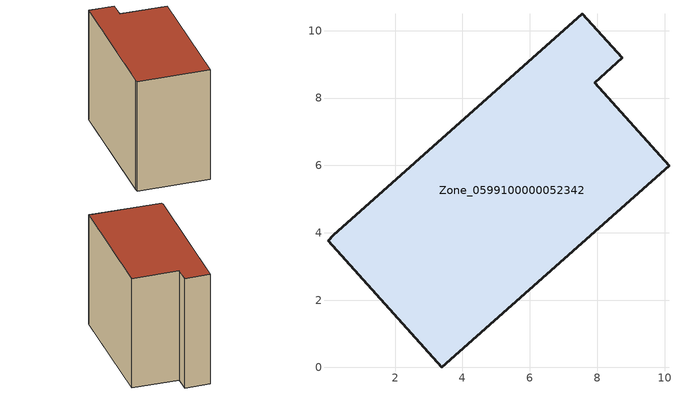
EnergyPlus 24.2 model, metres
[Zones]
Zone_0599100000052342
 floor ground (C_G): 7.93,8.46 10.13,5.99 3.39,0 0.02,3.77 0.16,3.93 7.56,10.51 8.75,9.19 z0
 wall outside (C_F): 0.02,3.77 3.39,0 10.13,5.99 7.93,8.46 8.75,9.19 7.56,10.51 0.16,3.93 0.02,3.77 z0:8.22
 roof outside (C_R): 7.56,10.51 0.16,3.93 0.02,3.77 3.39,0 10.13,5.99 7.93,8.46 8.75,9.19 z8.22
[BUILDING]
Pand.0599100000052342: North Axis=0; Terrain=City; Loads Convergence Tolerance Value=0.04; Temperature Convergence Tolerance Value=0.4; Solar Distribution=FullExterior; Maximum Number of Warmup Days=25; Minimum Number of Warmup Days=1
[Site:Location]
Rotterdam.The.Hague.AP_ZH_NLD Design_Conditions: Latitude=51.96; Longitude=4.45; Time Zone=1; Elevation=-4.5
[SITE:GROUNDTEMPERATURE:BUILDINGSURFACE]
18, 18, 18, 18, 18, 18, 18, 18, 18, 18, 18, 18
[MATERIAL] Thermal Absorptance=0.9; Solar Absorptance=0.7; Visible Absorptance=0.7
Name | Roughness | Thickness | Conductivity | Density | Specific Heat
G.TI.1975-1991 | MediumSmooth | 0.15 | 0.288461 | 540 | 1210
F.TI.1975-1991 | Rough | 0.3 | 0.230769 | 1920 | 840
R.TI.1975-1991 | MediumRough | 0.2 | 0.153846 | 1500 | 1000
[CONSTRUCTION]
C_G: G.TI.1975-1991
C_F: F.TI.1975-1991
C_R: R.TI.1975-1991
[ZONE]
Zone_0599100000052342: Type=1; Multiplier=1; Ceiling Height=Autocalculate; Volume=Autocalculate; Floor Area=autocalculate; Part of Total Floor Area=Yes
[ZONEINFILTRATION:DESIGNFLOWRATE]
Infil_Zone_0599100000052342: Zone or ZoneList or Space or SpaceList=Zone_0599100000052342; Schedule=AlwaysOn; Design Flow Rate Calculation Method=Flow/Area; Flow Rate per Floor Area=0.003; Constant Term Coefficient=1; Temperature Term Coefficient=0; Velocity Term Coefficient=0; Velocity Squared Term Coefficient=0
[HVACTEMPLATE:ZONE:IDEALLOADSAIRSYSTEM]
Zone_0599100000052342: Maximum Heating Supply Air Temperature=50; Minimum Cooling Supply Air Temperature=13; Maximum Heating Supply Air Humidity Ratio=0.0156; Minimum Cooling Supply Air Humidity Ratio=0.0077; Heating Limit=NoLimit; Cooling Limit=NoLimit; Dehumidification Control Type=ConstantSensibleHeatRatio; Cooling Sensible Heat Ratio=0.7; Dehumidification Setpoint=60; Humidification Control Type=None; Humidification Setpoint=30; Outdoor Air Method=None; Outdoor Air Flow Rate per Person=0.00944; Outdoor Air Flow Rate per Zone Floor Area=0; Outdoor Air Flow Rate per Zone=0; Demand Controlled Ventilation Type=None; Outdoor Air Economizer Type=NoEconomizer; Heat Recovery Type=None; Sensible Heat Recovery Effectiveness=0.7; Latent Heat Recovery Effectiveness=0.65
[ZONECONTROL:THERMOSTAT]
ThermostatControl_Zone_0599100000052342: Zone or ZoneList=Zone_0599100000052342; Control Type Schedule=DualSetpointControlType; Control 1=Thermostat_Zone_0599100000052342; Temperature Difference Between Cutout And Setpoint=0
[THERMOSTATSETPOINT:DUALSETPOINT]
Thermostat_Zone_0599100000052342: Heating Setpoint Temperature Schedule=HeatingSetpoint_Zone_0599100000052342; Cooling Setpoint Temperature Schedule=CoolingSetpoint_Zone_0599100000052342
[SCHEDULE:COMPACT]
HeatingSetpoint_Zone_0599100000052342: Through: 12/31, For: AllDays, Until: 24:00, 21
CoolingSetpoint_Zone_0599100000052342: Through: 12/31, For: AllDays, Until: 24:00, 24
DualSetpointControlType: Through: 12/31, For: AllDays, Until: 24:00, 4
AlwaysOn: Through: 12/31, For: AllDays, Until: 24:00, 1
